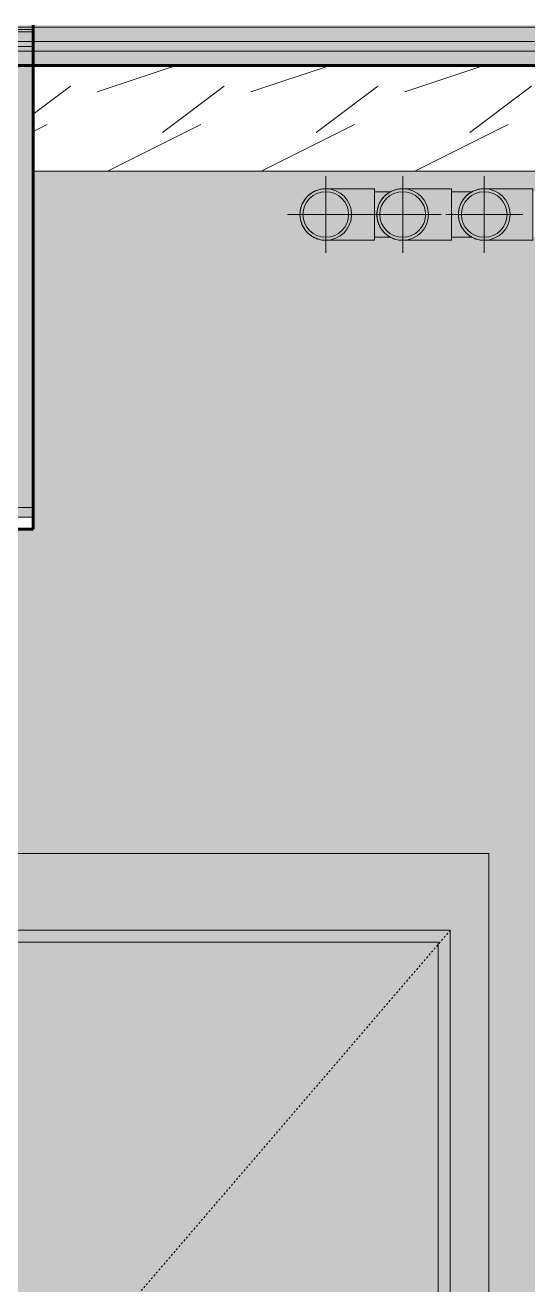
# Model space of a CAD drawing. Header units: inches. Extents: x 2872 to 9394, y -6 to 375.
# Drawn here: x 5220.6 to 5246.7, y 201.6 to 267.1 of the extents above; entities that cross this region are included whole.
import ezdxf

# ---------------------------------------------------------------- set-up
doc = ezdxf.new("R2010")
doc.units = ezdxf.units.IN
doc.header["$MEASUREMENT"] = 0
doc.linetypes.add('Dash 1_16_', pattern=[0.125, 0.0625, -0.0625])
for name, color, linetype, lineweight in [('0-3', 10, 'Continuous', 9), ('0-4', 90, 'Continuous', 5), ('A-DOOR', 31, 'Continuous', 18), ('A-DOOR-10', 31, 'Dash 1_16_', 9), ('A-DOOR-FRAM', 31, 'Continuous', 9), ('A-DOOR-FRAM-3', 31, 'Continuous', 18), ('A-FLOR-1', 8, 'Continuous', 5), ('A-FLOR-2', 7, 'Continuous', 60), ('A-FLOR-5', 251, 'Continuous', 5), ('A-FLOR-MCUT-1', 250, 'Continuous', 18), ('A-FLOR-PATT-1', 252, 'Continuous', 9), ('A-FLOR-PATT-2', 253, 'Continuous', 9), ('A-FLOR-PATT-3', 10, 'Continuous', 9), ('I-WALL', 2, 'Continuous', 18), ('P-PIPE', 3, 'Continuous', 9), ('P-PIPE-1', 3, 'Continuous', 5), ('P-PIPE-CNTR', 3, 'Continuous', 9), ('S-BEAM-2', 10, 'Continuous', 9)]:
    doc.layers.add(name, color=color, linetype=linetype, lineweight=lineweight)
pattern_1 = [(0, (-2727.378, 0), (0, 2.399), []), (315, (-2727.378, 0), (2.3985062, 0), [3.393, -3.393]), (45, (-2727.378, 0), (2.3985062, 0), [3.393, -3.393])]

# ---------------------------------------------------------------- blocks, each defined once
blk = doc.blocks.new('CTR - 1st Phase - Shell_rvt-5-INTERIOR ELEVATION - CORRIDOR EAST _202_E_ - 2ND FLOOR - EAST WALL')
at = {"layer": 'A-FLOR-1'}
blk.add_hatch(color=256, dxfattribs=at).paths.add_polyline_path([(-2454.539, 265.75), (-2447.196, 265.75), (-2447.196, 266.25), (-3481.174, 266.25), (-3481.174, 266), (-3479.224, 266), (-3479.224, 265.75), (-2462.762, 265.75)], flags=0)
at = {"layer": 'A-FLOR-5'}
blk.add_hatch(color=256, dxfattribs=at).paths.add_polyline_path([(-3479.224, 241.5), (-3479.224, 242), (-3480.049, 241.999), (-3480.049, 241.5)], flags=0)
at = {"layer": 'A-FLOR-PATT-1'}
h = blk.add_hatch(dxfattribs=at)
h.set_pattern_fill('FP_32', color=256, style=0, pattern_type=2)
h.set_pattern_definition([(161.57, (-2727.138, 0.24), (-1.92045124, 0.00015035), [0, -13.661, 1.517, 0]), (18.43, (-2727.618, 0.24), (-1.92045124, -0.00015035), [0, -13.661, 1.517, 0]), (108.43, (-2727.138, 0.24), (0.95996907, -4.80073665), [4.553, -10.625]), (71.57, (-2727.618, 0.24), (0.95996907, 4.80073665), [4.553, -10.625])])
h.paths.add_polyline_path([(-3498.927, 242), (-3479.224, 242), (-3479.224, 266), (-3498.927, 266), (-3498.927, 264.751)], flags=0)
h.paths.add_polyline_path([(-2447.196, 242), (-2446.315, 242), (-2446.315, 266), (-2447.196, 266), (-2447.196, 250.712)], flags=0)
at = {"layer": 'A-FLOR-PATT-2'}
h = blk.add_hatch(dxfattribs=at)
h.set_pattern_fill('FP_30', color=256, style=0, pattern_type=2)
h.set_pattern_definition([(0, (-2727.378, 0), (7.68, 1.92), [0.634, -5.126, 0.634, -5.126, -30.72]), (0, (-2727.378, 0), (7.68, 1.92), [-11.52, 0.634, -10.886, 0.634, -5.126, -13.44]), (0, (-2727.378, 0), (7.68, 1.92), [-28.8, 0.634, -3.206, 0.634, -8.966]), (120, (-2724.498, 0.96), (-5.502769, 5.691075), [0.634, -5.126, 0.634, -5.126, -30.72]), (120, (-2724.498, 0.96), (-5.502769, 5.691075), [-11.52, 0.634, -10.886, 0.634, -5.126, -13.44]), (120, (-2724.498, 0.96), (-5.502769, 5.691075), [-28.8, 0.634, -3.206, 0.634, -8.966]), (240, (-2723.538, 4.8), (-2.177231, -7.611075), [0.634, -5.126, 0.634, -5.126, -30.72]), (240, (-2723.538, 4.8), (-2.177231, -7.611075), [-11.52, 0.634, -10.886, 0.634, -5.126, -13.44]), (240, (-2723.538, 4.8), (-2.177231, -7.611075), [-28.8, 0.634, -3.206, 0.634, -8.966])])
h.paths.add_polyline_path([(-2906.833, 266.25), (-2447.196, 266.25), (-2447.196, 267), (-3481.174, 267), (-3481.174, 266.25), (-2915.057, 266.25)], flags=0)
at = {"layer": 'A-FLOR-PATT-3'}
h = blk.add_hatch(dxfattribs=at)
h.set_pattern_fill('FP_31', color=256, style=0, pattern_type=2)
h.set_pattern_definition(pattern_1)
h.paths.add_polyline_path([(-2454.539, 267), (-2447.196, 267), (-2447.196, 267.102), (-3481.174, 267.102), (-3481.174, 267), (-2462.762, 267)], flags=0)
h = blk.add_hatch(dxfattribs=at)
h.set_pattern_fill('FP_31', color=256, style=0, pattern_type=2)
h.set_pattern_definition(pattern_1)
h.paths.add_polyline_path([(-2906.833, 265), (-2447.196, 265), (-2447.196, 265.75), (-3479.224, 265.75), (-3479.224, 265), (-2915.057, 265)], flags=0)
h = blk.add_hatch(dxfattribs=at)
h.set_pattern_fill('FP_29', color=256, style=0, pattern_type=2)
h.set_pattern_definition([(0, (-2727.378, 0), (15.36, 3.84), [0.634, -10.886, 0.634, -10.886, -61.44]), (0, (-2727.378, 0), (15.36, 3.84), [-23.04, 0.634, -22.406, 0.634, -10.886, -26.88]), (0, (-2727.378, 0), (15.36, 3.84), [-57.6, 0.634, -7.046, 0.634, -18.566]), (120, (-2721.618, 1.92), (-11.005538, 11.38215), [0.634, -10.886, 0.634, -10.886, -61.44]), (120, (-2721.618, 1.92), (-11.005538, 11.38215), [-23.04, 0.634, -22.406, 0.634, -10.886, -26.88]), (120, (-2721.618, 1.92), (-11.005538, 11.38215), [-57.6, 0.634, -7.046, 0.634, -18.566]), (240, (-2719.698, 9.6), (-4.354462, -15.22215), [0.634, -10.886, 0.634, -10.886, -61.44]), (240, (-2719.698, 9.6), (-4.354462, -15.22215), [-23.04, 0.634, -22.406, 0.634, -10.886, -26.88]), (240, (-2719.698, 9.6), (-4.354462, -15.22215), [-57.6, 0.634, -7.046, 0.634, -18.566])])
h.paths.add_polyline_path([(-3480.049, 240.875), (-3479.224, 240.875), (-3479.224, 241.5), (-3480.049, 241.5), (-3480.049, 240.876)], flags=0)
at = {"layer": 'A-FLOR-2'}
for p, q in [((-3479.224, 240.875), (-3479.224, 267.102)), ((-3481.174, 265), (-2447.196, 265)), ((-3498.927, 240.875), (-3479.224, 240.875))]:
    blk.add_line(p, q, dxfattribs=at)
at = {"layer": 'A-FLOR-MCUT-1'}
for p, q in [((-3479.224, 266.875), (-3498.927, 266.875)), ((-2447.196, 267), (-3481.174, 267)), ((-3479.224, 266.75), (-3498.927, 266.75)), ((-2447.196, 266.25), (-3481.174, 266.25)), ((-3479.224, 266), (-3498.927, 266)), ((-2447.196, 265.75), (-3481.174, 265.75)), ((-3479.224, 242), (-3498.927, 242)), ((-3479.224, 241.5), (-3498.927, 241.5))]:
    blk.add_line(p, q, dxfattribs=at)
blk = doc.blocks.new('LVL-Laminated Veneer Lumber - 4X6 S_ PINE - NO_ 1-2391457-INTERIOR ELEVATION - CORRIDOR EAST _202_E_ - 2ND FLOOR - EAST WALL')
at = {"layer": 'S-BEAM-2'}
h = blk.add_hatch(dxfattribs=at)
h.set_pattern_fill('FP_34', color=256, style=0, pattern_type=2)
h.set_pattern_definition([(216.87, (-2724.18, 7.997), (23.9897714, 15.993643), [3.998, -35.986]), (206.565, (-2719.382, 5.598), (-7.99708, -7.996619), [8.941, -8.941]), (198.435, (-2719.382, 1.599), (-15.9938446, -7.997098), [5.058, -20.23])])
h.paths.add_polyline_path([(-3416.692, 259.5), (-3408.674, 259.5), (-3408.674, 265), (-3479.224, 265), (-3479.224, 259.5), (-3420.407, 259.5)], flags=0)
blk.add_line((-3479.224, 259.5), (-3408.674, 259.5), dxfattribs=at)
blk = doc.blocks.new('CTR - 1st Phase - Structure_rvt-5-INTERIOR ELEVATION - CORRIDOR EAST _202_E_ - 2ND FLOOR - EAST WALL')
at = {"layer": '0-3'}
blk.add_blockref('LVL-Laminated Veneer Lumber - 4X6 S_ PINE - NO_ 1-2391457-INTERIOR ELEVATION - CORRIDOR EAST _202_E_ - 2ND FLOOR - EAST WALL', (0, 0), dxfattribs=at)
blk = doc.blocks.new('Elbow - PVC - Sch 40 - Standard-2079255-INTERIOR ELEVATION - CORRIDOR EAST _202_E_ - 2ND FLOOR - EAST WALL')
at = {"layer": 'P-PIPE'}
h = blk.add_hatch(color=256, dxfattribs=at)
h.paths.add_polyline_path([(-3464, 255.906), (-3463.652, 255.952), (-3463.306, 256.103), (-3463.05, 256.3), (-3462.825, 256.604), (-3462.702, 256.902), (-3462.656, 257.25), (-3462.702, 257.598), (-3462.853, 257.944), (-3463.05, 258.2), (-3463.406, 258.446), (-3463.693, 258.554), (-3464.02, 258.591), (-3464.348, 258.548), (-3464.694, 258.397), (-3464.95, 258.2), (-3465.188, 257.865), (-3465.298, 257.598), (-3465.344, 257.25), (-3465.298, 256.902), (-3465.147, 256.556), (-3464.95, 256.3), (-3464.594, 256.054), (-3464.307, 255.946)], flags=0)
h.paths.add_polyline_path([(-3464, 256.063), (-3464.307, 256.103), (-3464.643, 256.259), (-3464.84, 256.41), (-3465.028, 256.656), (-3465.147, 256.943), (-3465.188, 257.25), (-3465.147, 257.557), (-3465.002, 257.879), (-3464.785, 258.132), (-3464.594, 258.278), (-3464.307, 258.397), (-3463.977, 258.435), (-3463.693, 258.397), (-3463.406, 258.278), (-3463.16, 258.09), (-3462.949, 257.79), (-3462.845, 257.496), (-3462.813, 257.25), (-3462.853, 256.943), (-3462.972, 256.656), (-3463.16, 256.41), (-3463.447, 256.205), (-3463.693, 256.103), (-3463.977, 256.065)], flags=0)
for points in [[(-3462.625, 257.25), (-3462.625, 258.594), (-3463.92, 258.583), (-3463.652, 258.548), (-3463.312, 258.402), (-3463.004, 258.141), (-3462.817, 257.875), (-3462.702, 257.598), (-3462.647, 257.25)], [(-3461.469, 257.25), (-3461.469, 258.594), (-3462.625, 258.594), (-3462.625, 257.25), (-3461.921, 257.25)], [(-3462.625, 255.906), (-3462.625, 257.25), (-3462.656, 257.25), (-3462.72, 256.858), (-3462.853, 256.556), (-3463.05, 256.3), (-3463.328, 256.086), (-3463.693, 255.941), (-3463.92, 255.906), (-3462.836, 255.906), (-3462.702, 255.906)], [(-3461.921, 255.906), (-3461.469, 255.906), (-3461.469, 257.25), (-3462.625, 257.25), (-3462.625, 255.906)]]:
    blk.add_hatch(color=256, dxfattribs=at).paths.add_polyline_path(points, flags=0)
for p, q in [((-3461.469, 258.594), (-3462.625, 258.594)), ((-3461.469, 258.594), (-3461.469, 257.25)), ((-3461.469, 257.25), (-3461.469, 255.906)), ((-3462.625, 255.906), (-3461.469, 255.906))]:
    blk.add_line(p, q, dxfattribs=at)
at = {"layer": 'P-PIPE', "flags": 128}
for points in [[(-3465.344, 257.25), (-3465.343, 257.304), (-3465.34, 257.357), (-3465.334, 257.411), (-3465.327, 257.464), (-3465.317, 257.517), (-3465.305, 257.569), (-3465.292, 257.621), (-3465.276, 257.673), (-3465.258, 257.723), (-3465.238, 257.773), (-3465.216, 257.822), (-3465.192, 257.871), (-3465.166, 257.918), (-3465.139, 257.964), (-3465.109, 258.009), (-3465.078, 258.053), (-3465.045, 258.095), (-3465.01, 258.136), (-3464.974, 258.176), (-3464.936, 258.214), (-3464.897, 258.251), (-3464.856, 258.286), (-3464.814, 258.319), (-3464.771, 258.351), (-3464.726, 258.381), (-3464.68, 258.409), (-3464.633, 258.435), (-3464.586, 258.46), (-3464.537, 258.482), (-3464.487, 258.503), (-3464.437, 258.521), (-3464.385, 258.538), (-3464.334, 258.552), (-3464.281, 258.564), (-3464.228, 258.574), (-3464.175, 258.583), (-3464.122, 258.588), (-3464.068, 258.592), (-3464.015, 258.594), (-3464, 258.594)], [(-3464, 258.594), (-3463.999, 258.594), (-3463.996, 258.594), (-3463.99, 258.594), (-3463.982, 258.594), (-3463.973, 258.594), (-3463.961, 258.594), (-3463.946, 258.594), (-3463.93, 258.594), (-3463.912, 258.594), (-3463.891, 258.594), (-3463.869, 258.594), (-3463.845, 258.594), (-3463.818, 258.594), (-3463.79, 258.594), (-3463.76, 258.594), (-3463.728, 258.594), (-3463.694, 258.594), (-3463.659, 258.594), (-3463.622, 258.594), (-3463.583, 258.594), (-3463.543, 258.594), (-3463.501, 258.594), (-3463.458, 258.594), (-3463.413, 258.594), (-3463.368, 258.594), (-3463.321, 258.594), (-3463.273, 258.594), (-3463.224, 258.594), (-3463.174, 258.594), (-3463.123, 258.594), (-3463.071, 258.594), (-3463.019, 258.594), (-3462.966, 258.594), (-3462.913, 258.594), (-3462.858, 258.594), (-3462.804, 258.594), (-3462.749, 258.594), (-3462.695, 258.594), (-3462.64, 258.594), (-3462.625, 258.594)], [(-3464, 255.906), (-3464.054, 255.907), (-3464.107, 255.91), (-3464.161, 255.916), (-3464.214, 255.923), (-3464.267, 255.933), (-3464.319, 255.945), (-3464.371, 255.958), (-3464.423, 255.974), (-3464.473, 255.992), (-3464.523, 256.012), (-3464.572, 256.034), (-3464.621, 256.058), (-3464.668, 256.084), (-3464.714, 256.111), (-3464.759, 256.141), (-3464.803, 256.172), (-3464.845, 256.205), (-3464.886, 256.24), (-3464.926, 256.276), (-3464.964, 256.314), (-3465.001, 256.353), (-3465.036, 256.394), (-3465.069, 256.436), (-3465.101, 256.479), (-3465.131, 256.524), (-3465.159, 256.57), (-3465.185, 256.617), (-3465.21, 256.664), (-3465.232, 256.713), (-3465.253, 256.763), (-3465.271, 256.813), (-3465.288, 256.865), (-3465.302, 256.916), (-3465.314, 256.969), (-3465.324, 257.022), (-3465.333, 257.075), (-3465.338, 257.128), (-3465.342, 257.182), (-3465.344, 257.235), (-3465.344, 257.25)], [(-3462.625, 255.906), (-3462.68, 255.906), (-3462.735, 255.906), (-3462.789, 255.906), (-3462.844, 255.906), (-3462.898, 255.906), (-3462.952, 255.906), (-3463.005, 255.906), (-3463.057, 255.906), (-3463.109, 255.906), (-3463.16, 255.906), (-3463.211, 255.906), (-3463.26, 255.906), (-3463.308, 255.906), (-3463.355, 255.906), (-3463.401, 255.906), (-3463.446, 255.906), (-3463.489, 255.906), (-3463.532, 255.906), (-3463.572, 255.906), (-3463.611, 255.906), (-3463.649, 255.906), (-3463.685, 255.906), (-3463.719, 255.906), (-3463.751, 255.906), (-3463.782, 255.906), (-3463.811, 255.906), (-3463.838, 255.906), (-3463.863, 255.906), (-3463.886, 255.906), (-3463.907, 255.906), (-3463.925, 255.906), (-3463.942, 255.906), (-3463.957, 255.906), (-3463.97, 255.906), (-3463.98, 255.906), (-3463.988, 255.906), (-3463.994, 255.906), (-3463.998, 255.906), (-3464, 255.906), (-3464, 255.906)]]:
    blk.add_lwpolyline(points, dxfattribs=at)
at = {"layer": 'P-PIPE'}
for start, end in [(0, 180), (180, 0)]:
    blk.add_arc((-3464, 257.25), 1.344, start, end, dxfattribs=at)
blk = doc.blocks.new('HOLLOW METAL - UNIT DOOR-2191977-INTERIOR ELEVATION - CORRIDOR EAST _202_E_ - 2ND FLOOR - EAST WALL')
at = {"layer": 'A-DOOR'}
h = blk.add_hatch(color=256, dxfattribs=at)
h.paths.add_polyline_path([(-3466.033, 136), (-3458.149, 136), (-3458.149, 219.375), (-3480.049, 219.375), (-3480.049, 136)], flags=0)
h.paths.add_polyline_path([(-3460.378, 174.819), (-3460.684, 174.859), (-3460.969, 174.977), (-3461.214, 175.165), (-3461.401, 175.409), (-3461.483, 175.606), (-3465.201, 175.62), (-3465.201, 176.394), (-3461.483, 176.394), (-3461.401, 176.591), (-3461.214, 176.835), (-3460.969, 177.023), (-3460.684, 177.141), (-3460.378, 177.181), (-3460.073, 177.141), (-3459.788, 177.023), (-3459.543, 176.835), (-3459.356, 176.591), (-3459.238, 176.306), (-3459.197, 176), (-3459.238, 175.694), (-3459.356, 175.409), (-3459.543, 175.165), (-3459.866, 174.945), (-3460.073, 174.859)], flags=0)
at = {"layer": 'A-DOOR-FRAM-3'}
for points in [[(-3457.524, 136), (-3455.524, 136), (-3455.524, 224), (-3480.049, 224), (-3480.049, 220), (-3457.524, 220), (-3457.524, 168.762)], [(-3458.149, 136), (-3457.524, 136), (-3457.524, 220), (-3480.049, 220), (-3480.049, 219.375), (-3458.149, 219.375), (-3458.149, 168.762)]]:
    blk.add_hatch(color=256, dxfattribs=at).paths.add_polyline_path(points, flags=0)
at = {"layer": 'A-DOOR-10'}
blk.add_line((-3457.524, 220), (-3480.049, 193.721), dxfattribs=at)
at = {"layer": 'A-DOOR-FRAM'}
for p, q in [((-3455.524, 224), (-3480.049, 224)), ((-3455.524, 136), (-3455.524, 224)), ((-3480.049, 220), (-3457.524, 220)), ((-3457.524, 220), (-3457.524, 136)), ((-3480.049, 219.375), (-3458.149, 219.375)), ((-3458.149, 219.375), (-3458.149, 136))]:
    blk.add_line(p, q, dxfattribs=at)

msp = doc.modelspace()

# ---------------------------------------------------------------- hatches: boundary and pattern name
at = {"layer": 'I-WALL'}
h = msp.add_hatch(color=256, dxfattribs=at)
h.paths.add_polyline_path([(5244.54702, 255.90619), (5244.89381, 255.97758), (5244.77437, 255.9449)], flags=0)
h.paths.add_polyline_path([(5240.30438, 255.90619), (5240.65117, 255.97758), (5240.53173, 255.9449), (5240.35877, 255.91545)], flags=0)
h.paths.add_polyline_path([(5236.30438, 255.90619), (5236.65117, 255.97758), (5236.53173, 255.9449)], flags=0)
h.paths.add_polyline_path([(5267.08525, 136), (5279.81773, 136), (5279.81773, 256.0625), (5246.99827, 256.0625), (5246.99827, 255.906), (5244.46702, 255.906), (5244.11917, 255.9518), (5243.82573, 256.0625), (5242.75563, 256.0625), (5242.75563, 255.906), (5240.22438, 255.906), (5239.87653, 255.9518), (5239.58308, 256.0625), (5238.75563, 256.0625), (5238.75563, 255.906), (5236.22438, 255.906), (5235.87653, 255.9518), (5235.55238, 256.08606), (5235.27403, 256.29965), (5235.06044, 256.578), (5234.92617, 256.90215), (5234.88038, 257.25), (5234.92617, 257.59785), (5235.07734, 257.94403), (5235.27403, 258.20035), (5235.60926, 258.4375), (5235.91703, 258.55354), (5236.30484, 258.59378), (5238.75563, 258.594), (5238.75563, 258.4375), (5239.60926, 258.4375), (5239.91703, 258.55354), (5240.35877, 258.59368), (5242.75563, 258.594), (5242.75563, 258.4375), (5243.8519, 258.4375), (5244.15967, 258.55354), (5244.54748, 258.59378), (5246.99827, 258.594), (5246.99827, 258.4375), (5279.81773, 258.4375), (5279.81773, 259.5), (5221.00064, 259.5), (5221.00064, 240.875), (5220.17564, 240.875), (5220.17564, 224), (5244.70064, 224), (5244.70064, 136)], flags=0)
h.paths.add_polyline_path([(5262.03421, 203.75228), (5261.76591, 203.76215), (5261.41159, 203.84419), (5261.11978, 203.95285), (5260.70456, 204.22011), (5260.48655, 204.44662), (5260.26279, 204.77046), (5260.15108, 205.01127), (5260.09605, 205.157), (5260.04112, 205.44918), (5260.00691, 206.20167), (5259.9441, 209.89922), (5259.94147, 210.125), (5259.878, 210.125), (5259.88966, 210.75), (5259.90925, 210.75), (5259.88966, 210.8125), (5259.878, 210.8125), (5259.89715, 212.4375), (5259.9405, 212.4375), (5259.9405, 212.5625), (5259.22986, 212.5625), (5259.24455, 212.75), (5264.72615, 212.75), (5264.71145, 212.5625), (5264.0155, 212.5625), (5264.0155, 212.4375), (5264.078, 212.4375), (5264.078, 210.8125), (5264.04675, 210.8125), (5264.04675, 210.75), (5264.078, 210.75), (5264.078, 210.125), (5264.01454, 210.125), (5263.95727, 206.77186), (5263.94993, 206.51233), (5263.9288, 205.63931), (5263.89311, 205.31422), (5263.83428, 205.08899), (5263.69322, 204.77046), (5263.63528, 204.66195), (5263.31343, 204.27869), (5262.96247, 204.0252), (5262.78028, 203.92485), (5262.29395, 203.77596), (5262.14241, 203.76215)], flags=0)
h.paths.add_polyline_path([(5261.93113, 203.99109), (5261.93113, 204.2259), (5261.55645, 204.2842), (5261.23174, 204.40527), (5261.10876, 204.48639), (5260.54134, 205.07487), (5260.40174, 205.59589), (5260.26947, 205.59369), (5260.4985, 204.81649), (5261.11978, 204.20596), (5261.91791, 203.99459)], flags=0)
h.paths.add_polyline_path([(5262.02488, 203.99109), (5262.83649, 204.20622), (5263.47966, 204.86419), (5263.67442, 205.59589), (5263.57292, 205.57901), (5263.37986, 205.0165), (5262.92374, 204.54919), (5262.74072, 204.41249), (5262.48461, 204.31231), (5262.24158, 204.24801), (5262.02492, 204.20596), (5262.02488, 204.0252)], flags=0)
h.paths.add_polyline_path([(5263.62801, 205.68964), (5263.71182, 205.68964), (5263.72962, 207.22089), (5263.62801, 207.22089), (5263.62801, 205.8711), (5263.59676, 205.68964)], flags=0)
h.paths.add_polyline_path([(5260.30295, 205.68964), (5260.37369, 205.70055), (5260.328, 205.8711), (5260.328, 207.22089), (5260.21746, 207.22089), (5260.26279, 205.68964), (5260.29665, 205.68964)], flags=0)
h.paths.add_polyline_path([(5260.328, 207.31464), (5260.30846, 208.84589), (5260.1891, 208.84589), (5260.22639, 207.31464), (5260.27708, 207.31464)], flags=0)
h.paths.add_polyline_path([(5263.68046, 207.31464), (5263.74018, 207.31464), (5263.75468, 208.84589), (5263.62801, 208.82773), (5263.62801, 207.31464), (5263.65149, 207.31464)], flags=0)
h.paths.add_polyline_path([(5260.24432, 208.93964), (5260.328, 208.95994), (5260.328, 209.89922), (5260.20989, 209.89922), (5260.20989, 210.125), (5260.16677, 210.125), (5260.20133, 208.93964), (5260.22184, 208.93964)], flags=0)
h.paths.add_polyline_path([(5263.62801, 208.93964), (5263.76855, 208.93964), (5263.78924, 210.125), (5263.74612, 210.125), (5263.74612, 209.89922), (5263.62801, 209.89922), (5263.62801, 209.73681)], flags=0)
at = {"layer": 'P-PIPE'}
for points in [[(5236.22438, 256.0625), (5236.58871, 256.12657), (5236.81813, 256.22159), (5237.06407, 256.41031), (5237.27495, 256.70977), (5237.37418, 256.96362), (5237.40285, 257.31856), (5237.37141, 257.55735), (5237.25278, 257.84375), (5237.06407, 258.08969), (5236.76114, 258.30201), (5236.53173, 258.39704), (5236.22438, 258.4375), (5235.91703, 258.39704), (5235.63063, 258.27841), (5235.38469, 258.08969), (5235.17919, 257.80324), (5235.07734, 257.55735), (5235.03688, 257.25), (5235.09412, 256.90215), (5235.19597, 256.65625), (5235.38469, 256.41031), (5235.63063, 256.22159), (5235.91703, 256.10296), (5236.04541, 256.08606)], [(5240.22438, 256.0625), (5240.58871, 256.12657), (5240.81813, 256.22159), (5241.06407, 256.41031), (5241.25278, 256.65625), (5241.37418, 256.96362), (5241.40285, 257.31856), (5241.37141, 257.55735), (5241.25278, 257.84375), (5241.06407, 258.08969), (5240.76114, 258.30201), (5240.53173, 258.39704), (5240.22396, 258.43744), (5239.91672, 258.39691), (5239.63043, 258.27825), (5239.38458, 258.08955), (5239.17919, 257.80324), (5239.07734, 257.55735), (5239.03689, 257.24992), (5239.09412, 256.90215), (5239.19605, 256.65615), (5239.38483, 256.4102), (5239.63086, 256.2215), (5239.91736, 256.10292), (5240.04541, 256.08606)], [(5244.46702, 256.0625), (5244.83135, 256.12657), (5245.06077, 256.22159), (5245.30671, 256.41031), (5245.49848, 256.66363), (5245.61682, 256.96362), (5245.64549, 257.31856), (5245.61406, 257.55735), (5245.49542, 257.84375), (5245.30671, 258.08969), (5245.00378, 258.30201), (5244.77437, 258.39704), (5244.46653, 258.43744), (5244.15929, 258.39688), (5243.87301, 258.27821), (5243.62718, 258.08949), (5243.42184, 257.80324), (5243.31998, 257.55735), (5243.27954, 257.24985), (5243.33676, 256.90215), (5243.43873, 256.65609), (5243.62753, 256.41016), (5243.87357, 256.22147), (5244.16007, 256.10291), (5244.28805, 256.08606)]]:
    msp.add_hatch(color=256, dxfattribs=at).paths.add_polyline_path(points, flags=0)
at = {"layer": 'P-PIPE-1'}
for points in [[(5238.88038, 257.25), (5238.92617, 257.59785), (5239.07734, 257.94403), (5239.33083, 258.24394), (5239.55238, 258.43747), (5238.75563, 258.4375), (5238.75563, 257.25)], [(5243.12302, 257.25), (5243.12302, 257.25011), (5243.16881, 257.59785), (5243.31998, 257.94403), (5243.51667, 258.20035), (5243.79502, 258.43746), (5242.75563, 258.4375), (5242.75563, 257.25)]]:
    msp.add_hatch(color=256, dxfattribs=at).paths.add_polyline_path(points, flags=0)
h = msp.add_hatch(color=256, dxfattribs=at)
h.paths.add_polyline_path([(5238.75563, 256.0625), (5239.60926, 256.0625), (5239.53035, 256.10296), (5239.27403, 256.29965), (5239.02803, 256.65625), (5238.92084, 256.94265), (5238.88038, 257.24996), (5238.75563, 257.25), (5238.75563, 256.08606)], flags=0)
h.paths.add_polyline_path([(5240.83949, 256.0625), (5240.84312, 256.0625), (5240.89292, 256.08463)], flags=0)
h = msp.add_hatch(color=256, dxfattribs=at)
h.paths.add_polyline_path([(5242.75563, 256.0625), (5243.8519, 256.0625), (5243.77299, 256.10296), (5243.51667, 256.29965), (5243.27067, 256.65625), (5243.16348, 256.94265), (5243.12302, 257.25), (5242.75563, 257.25), (5242.75563, 256.08606)], flags=0)
h.paths.add_polyline_path([(5245.08214, 256.0625), (5245.08576, 256.0625), (5245.13556, 256.08463)], flags=0)

# ---------------------------------------------------------------- linework, layer by layer
at = {"layer": 'P-PIPE'}
for p, q in [((5239.60926, 258.4375), (5238.75563, 258.4375)), ((5243.8519, 258.4375), (5242.75563, 258.4375)), ((5238.75563, 256.0625), (5239.60926, 256.0625)), ((5242.75563, 256.0625), (5243.8519, 256.0625))]:
    msp.add_line(p, q, dxfattribs=at)
for centre, start, end in [((5236.22438, 257.25), 0, 180), ((5240.22438, 257.25), 0, 180), ((5244.46702, 257.25), 0, 180), ((5236.22438, 257.25), 180, 0), ((5240.22438, 257.25), 180, 0), ((5244.46702, 257.25), 180, 0)]:
    msp.add_arc(centre, 1.1875, start, end, dxfattribs=at)
at = {"layer": 'P-PIPE-CNTR'}
for p, q in [((5236.22438, 255.25), (5236.22438, 259.25)), ((5240.22438, 255.25), (5240.22438, 259.25)), ((5244.46702, 255.25), (5244.46702, 259.25)), ((5234.22438, 257.25), (5238.22438, 257.25)), ((5238.22438, 257.25), (5242.22438, 257.25)), ((5242.46702, 257.25), (5246.46702, 257.25))]:
    msp.add_line(p, q, dxfattribs=at)

# ---------------------------------------------------------------- block references
at = {"layer": '0-4'}
for name in ['CTR - 1st Phase - Shell_rvt-5-INTERIOR ELEVATION - CORRIDOR EAST _202_E_ - 2ND FLOOR - EAST WALL', 'CTR - 1st Phase - Structure_rvt-5-INTERIOR ELEVATION - CORRIDOR EAST _202_E_ - 2ND FLOOR - EAST WALL']:
    msp.add_blockref(name, (8700.22438, 0), dxfattribs=at)
at = {"layer": 'A-DOOR'}
msp.add_blockref('HOLLOW METAL - UNIT DOOR-2191977-INTERIOR ELEVATION - CORRIDOR EAST _202_E_ - 2ND FLOOR - EAST WALL', (8700.22438, 0), dxfattribs=at)
at = {"layer": 'P-PIPE'}
for p in [(8700.22438, 0), (8704.22438, 0), (8708.46702, 0)]:
    msp.add_blockref('Elbow - PVC - Sch 40 - Standard-2079255-INTERIOR ELEVATION - CORRIDOR EAST _202_E_ - 2ND FLOOR - EAST WALL', p, dxfattribs=at)

doc.saveas('drawing.dxf')
